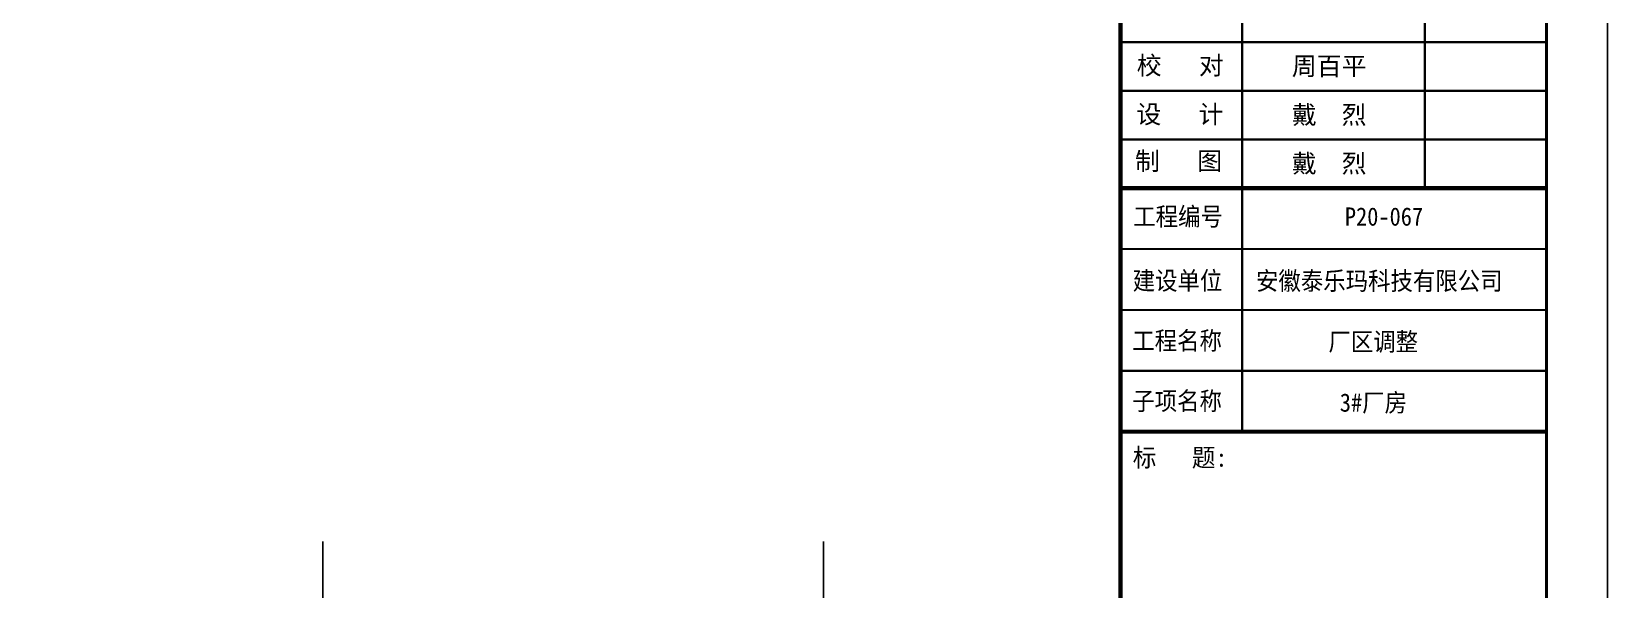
# Model space of a CAD drawing. Extents: x -1389621 to 57380, y -92505 to 283644.
# Drawn here: x -264739 to -238853, y 12070 to 21239 of the extents above; entities that cross this region are included whole.
import ezdxf

# ---------------------------------------------------------------- set-up
doc = ezdxf.new("R2010")
doc.units = 0
doc.header["$LTSCALE"] = 100
doc.header["$MEASUREMENT"] = 0
doc.linetypes.add('DOTE', pattern=[2.42, 2, -0.2, 0.02, -0.2])
doc.layers.get('0').update_dxf_attribs({"linetype": 'CONTINUOUS'})
for name, color, linetype in [('BORDER', 7, 'CONTINUOUS'), ('BZ_标准图框', 7, 'CONTINUOUS'), ('DOTE', 1, 'DOTE')]:
    doc.layers.add(name, color=color, linetype=linetype)
doc.styles.add('ht', font='simhei.ttf', dxfattribs={"width": 0.8})

# ---------------------------------------------------------------- blocks, each defined once
blk = doc.blocks.new('A$C064F2E3D')
at = {"layer": 'BZ_标准图框'}
for points, const_width in [([(35, 0), (35, 57400)], 70), ([(2035, 19571), (2035, 29971)], 35), ([(5035, 23570), (5035, 29971)], 35), ([(35, 25971), (7035, 25971)], 35), ([(35, 25171), (7035, 25171)], 35), ([(35, 24371), (7035, 24371)], 35), ([(35, 24371), (7035, 24371)], 35), ([(35, 23571), (7035, 23571)], 70), ([(35, 22571), (7035, 22571)], 35), ([(35, 21571), (7035, 21571)], 35), ([(35, 20571), (7035, 20571)], 35), ([(35, 19571), (7035, 19571)], 70)]:
    blk.add_lwpolyline(points, dxfattribs=dict(at, const_width=const_width))
at = {"layer": 'BZ_标准图框', "style": 'ht'}
for s, p in [('校   对', (302, 25439)), ('周百平', (2850, 25429)), ('设   计', (297, 24637)), ('戴  烈', (2850, 24629)), ('制   图', (274, 23868)), ('戴  烈', (2850, 23829))]:
    blk.add_text(s, height=300, dxfattribs=at).set_placement(p)
for s, width, p in [('工程编号', 0.9, (244, 22956)), ('P20-067', 0.9, (3721, 22956)), ('建设单位', 0.9, (236, 21902)), ('安徽泰乐玛科技有限公司', 0.9, (2261, 21899)), ('工程名称', 0.9, (229, 20916)), ('厂区调整', 0.9, (3451, 20899)), ('子项名称', 0.9, (229, 19925)), ('3#厂房', 0.9, (3638, 19899)), ('标   题:', 0.95, (237, 18995))]:
    blk.add_text(s, height=300, dxfattribs=dict(at, width=width)).set_placement(p)

msp = doc.modelspace()

# ---------------------------------------------------------------- linework, layer by layer
at = {"layer": 'BORDER'}
msp.add_lwpolyline([(-322949.37, -5906.624), (-322949.37, 53491), (-238852.734, 53491), (-238852.734, -5906.624)], close=True, dxfattribs=at)
at = {"layer": 'BORDER', "const_width": 49.998}
msp.add_lwpolyline([(-320449.47, -4906.664), (-320449.47, 52491.04), (-239852.694, 52491.04), (-239852.694, -4906.664)], close=True, dxfattribs=at)
at = {"layer": 'DOTE', "linetype": 'DOTE', "ltscale": 10}
for p, q in [((-259953.862, 12860.427), (-259953.862, 3231.427)), ((-251731.862, 12860.427), (-251731.862, 3231.427))]:
    msp.add_line(p, q, dxfattribs=at)

# ---------------------------------------------------------------- block references
at = {"xscale": 0.99996, "yscale": 0.99996, "zscale": 0.99996}
msp.add_blockref('A$C064F2E3D', (-246887.412, -4906.664), dxfattribs=at)

doc.saveas('drawing.dxf')
